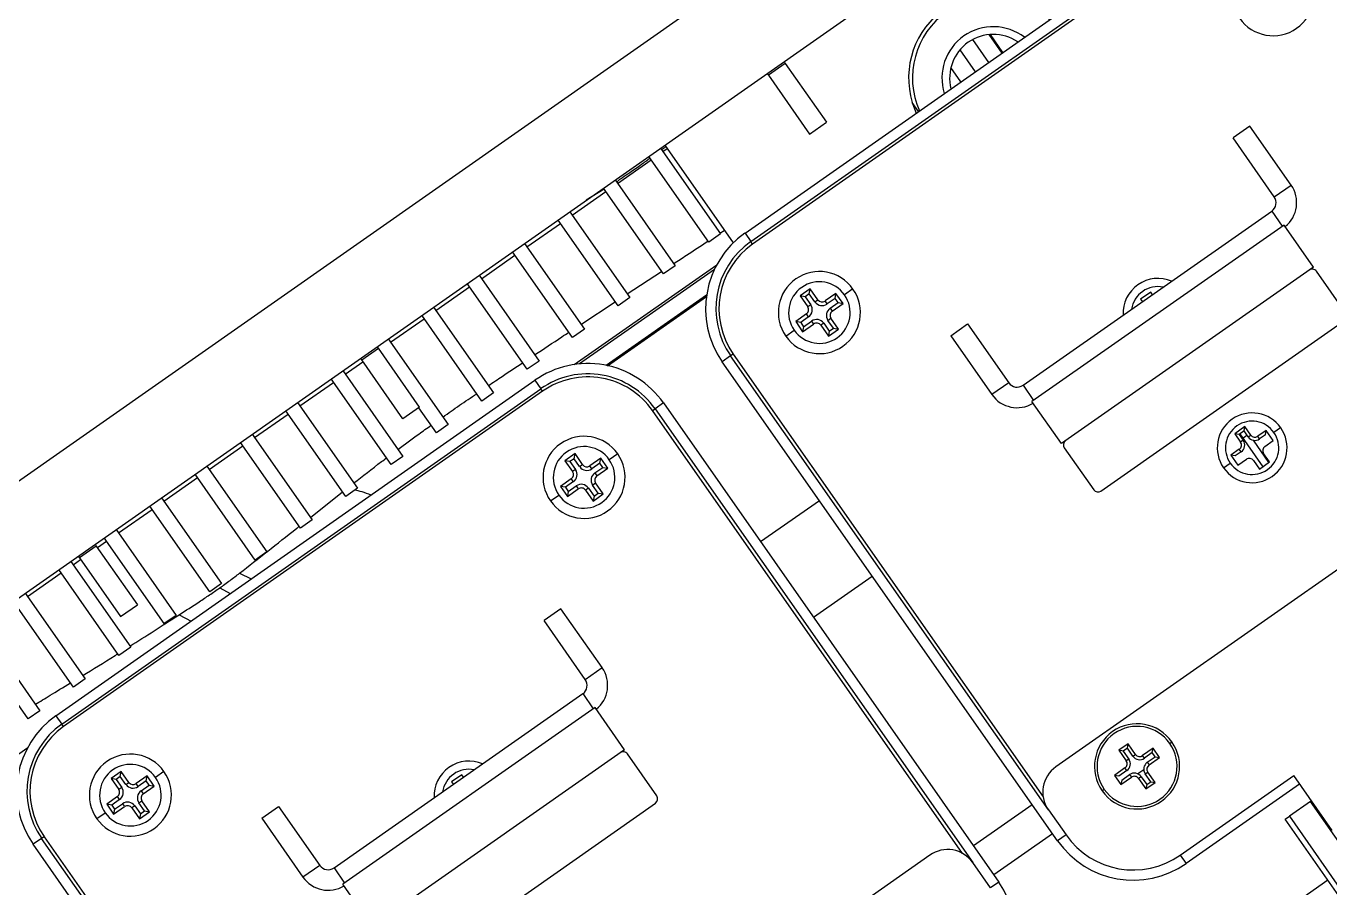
# Model space of a CAD drawing. Header units: millimetres. Extents: x 152904052 to 153933663, y 538271515 to 539240469.
# Drawn here: x 153453003.2 to 153453130.3, y 538570027.6 to 538570111.6 of the extents above; entities that cross this region are included whole.
import ezdxf

# ---------------------------------------------------------------- set-up
doc = ezdxf.new("R2010")
doc.units = ezdxf.units.MM
doc.layers.add('POWR', color=5, linetype='Continuous')

msp = doc.modelspace()

# ---------------------------------------------------------------- linework, layer by layer
at = {"layer": 'POWR', "color": 7}
for p, q in [((153453236.63, 538570231.19), (153452927.2, 538570014.52)), ((153452943.84, 538570014.82), (153453165.01, 538570169.68)), ((153453073.27, 538570091.4), (153453119.96, 538570124.1)), ((153453073.84, 538570090.58), (153453120.53, 538570123.28)), ((153453120.7, 538570123.03), (153453074.01, 538570090.34)), ((153453095.46, 538570110.27), (153453097.02, 538570108.04)), ((153453098.33, 538570108.95), (153453097.07, 538570110.75)), ((153453098.41, 538570109.01), (153453097.19, 538570110.76)), ((153453094.22, 538570109.25), (153453095.71, 538570107.12)), ((153453077.19, 538570107.94), (153453075.55, 538570106.8)), ((153453077.19, 538570107.94), (153453081.2, 538570102.21)), ((153453094.32, 538570106.14), (153453093.34, 538570107.53)), ((153453075.44, 538570106.96), (153453075.55, 538570106.8)), ((153453075.55, 538570106.8), (153453079.56, 538570101.06)), ((153453090.19, 538570103.25), (153453089.57, 538570104.14)), ((153453079.56, 538570101.06), (153453081.2, 538570102.21)), ((153453122.49, 538570101.82), (153453120.85, 538570100.68)), ((153453124.87, 538570094.94), (153453120.85, 538570100.68)), ((153453126.51, 538570096.09), (153453122.49, 538570101.82)), ((153453065.03, 538570099.68), (153453070.88, 538570091.32)), ((153453065.26, 538570099.35), (153453065.67, 538570099.64)), ((153453065.44, 538570099.96), (153453072.11, 538570090.44)), ((153453060.84, 538570096.25), (153453064.11, 538570098.55)), ((153453069.73, 538570090.52), (153453063.88, 538570098.87)), ((153453059.53, 538570095.68), (153453057.8, 538570094.61)), ((153453065.31, 538570087.42), (153453059.46, 538570095.78)), ((153453060.61, 538570096.58), (153453066.46, 538570088.22)), ((153453124.87, 538570094.94), (153453126.51, 538570096.09)), ((153453056.41, 538570093.15), (153453059.69, 538570095.45)), ((153453056.18, 538570093.48), (153453062.03, 538570085.13)), ((153453100.38, 538570076.57), (153453124.62, 538570093.55)), ((153453124.62, 538570093.55), (153453125.65, 538570092.07)), ((153453051.99, 538570090.06), (153453055.27, 538570092.35)), ((153453060.89, 538570084.32), (153453055.04, 538570092.68)), ((153453125.82, 538570092.19), (153453101.24, 538570074.98)), ((153453128.69, 538570088.09), (153453125.82, 538570092.19)), ((153453070.88, 538570091.32), (153453069.73, 538570090.52)), ((153453070.83, 538570091.39), (153453071.25, 538570091.67)), ((153453073.27, 538570091.4), (153453073.84, 538570090.58)), ((153453074.01, 538570090.34), (153453073.84, 538570090.58)), ((153453047.57, 538570086.96), (153453050.84, 538570089.25)), ((153453056.46, 538570081.23), (153453050.61, 538570089.58)), ((153453051.76, 538570090.38), (153453057.61, 538570082.03)), ((153453056.63, 538570078.59), (153453070.51, 538570088.32)), ((153453066.46, 538570088.22), (153453065.31, 538570087.42)), ((153453128.69, 538570088.09), (153453104.11, 538570070.89)), ((153453047.34, 538570087.29), (153453053.19, 538570078.93)), ((153453070.28, 538570087.85), (153453057.15, 538570078.66)), ((153453061.79, 538570085.47), (153453065.14, 538570087.66)), ((153453131.84, 538570083.59), (153453128.97, 538570087.68)), ((153453043.14, 538570083.86), (153453046.42, 538570086.16)), ((153453052.04, 538570078.13), (153453046.19, 538570086.48)), ((153453079.63, 538570085.97), (153453078.65, 538570085.28)), ((153453079.54, 538570085.48), (153453079.14, 538570085.2)), ((153453079.54, 538570085.48), (153453079.63, 538570085.97)), ((153453080.09, 538570084.71), (153453079.54, 538570085.48)), ((153453080.38, 538570084.91), (153453079.63, 538570085.97)), ((153453082.14, 538570085.53), (153453081.07, 538570084.79)), ((153453082.05, 538570085.04), (153453082.14, 538570085.53)), ((153453082.83, 538570084.55), (153453082.14, 538570085.53)), ((153453083.79, 538570085.96), (153453082.97, 538570085.38)), ((153453112.82, 538570085.65), (153453111.84, 538570084.96)), ((153453112.99, 538570085.4), (153453112.82, 538570085.65)), ((153453042.91, 538570084.19), (153453048.76, 538570075.83)), ((153453057.27, 538570082.51), (153453060.62, 538570084.7)), ((153453069.53, 538570085.37), (153453059.74, 538570078.51)), ((153453059.87, 538570078.48), (153453069.51, 538570085.23)), ((153453062.03, 538570085.13), (153453060.89, 538570084.32)), ((153453078.65, 538570085.28), (153453079.39, 538570084.22)), ((153453079.14, 538570085.2), (153453078.65, 538570085.28)), ((153453079.14, 538570085.2), (153453079.68, 538570084.42)), ((153453079.68, 538570084.42), (153453079.39, 538570084.22)), ((153453080.09, 538570084.71), (153453080.38, 538570084.91)), ((153453081.27, 538570084.5), (153453081.07, 538570084.79)), ((153453082.05, 538570085.04), (153453081.27, 538570084.5)), ((153453081.56, 538570084.09), (153453082.34, 538570084.63)), ((153453081.76, 538570083.8), (153453082.83, 538570084.55)), ((153453082.34, 538570084.63), (153453082.05, 538570085.04)), ((153453082.34, 538570084.63), (153453082.83, 538570084.55)), ((153453111.84, 538570084.96), (153453112.01, 538570084.72)), ((153453038.72, 538570080.76), (153453042, 538570083.06)), ((153453047.62, 538570075.03), (153453041.77, 538570083.39)), ((153453079.27, 538570083.52), (153453078.21, 538570082.78)), ((153453079.47, 538570083.24), (153453078.7, 538570082.69)), ((153453079.47, 538570083.24), (153453079.27, 538570083.52)), ((153453081.35, 538570082.9), (153453081.64, 538570083.11)), ((153453081.9, 538570082.13), (153453081.35, 538570082.9)), ((153453081.56, 538570084.09), (153453081.76, 538570083.8)), ((153453082.38, 538570082.04), (153453081.64, 538570083.11)), ((153453107.96, 538570066.26), (153453131.72, 538570082.89)), ((153453057.61, 538570082.03), (153453056.46, 538570081.23)), ((153453077.24, 538570081.37), (153453078.06, 538570081.94)), ((153453078.21, 538570082.78), (153453078.89, 538570081.79)), ((153453078.7, 538570082.69), (153453078.21, 538570082.78)), ((153453078.7, 538570082.69), (153453078.98, 538570082.28)), ((153453078.89, 538570081.79), (153453079.96, 538570082.54)), ((153453078.98, 538570082.28), (153453078.89, 538570081.79)), ((153453078.98, 538570082.28), (153453079.76, 538570082.83)), ((153453079.76, 538570082.83), (153453079.96, 538570082.54)), ((153453080.94, 538570082.62), (153453080.66, 538570082.42)), ((153453080.66, 538570082.42), (153453081.4, 538570081.35)), ((153453080.94, 538570082.62), (153453081.49, 538570081.84)), ((153453081.4, 538570081.35), (153453082.38, 538570082.04)), ((153453081.49, 538570081.84), (153453081.4, 538570081.35)), ((153453081.49, 538570081.84), (153453081.9, 538570082.13)), ((153453081.9, 538570082.13), (153453082.38, 538570082.04)), ((153453093.33, 538570081.4), (153453094.97, 538570082.55)), ((153453094.97, 538570082.55), (153453098.98, 538570076.82)), ((153453037.54, 538570080.18), (153453037.42, 538570080.34)), ((153453038.49, 538570081.09), (153453044.34, 538570072.74)), ((153453093.33, 538570081.4), (153453097.34, 538570075.67)), ((153453035.9, 538570079.04), (153453037.54, 538570080.18)), ((153453039.92, 538570073.3), (153453035.9, 538570079.04)), ((153453041.55, 538570074.45), (153453037.54, 538570080.18)), ((153453071.87, 538570079.44), (153453071.05, 538570078.87)), ((153453072.12, 538570079.61), (153453071.87, 538570079.44)), ((153453102.85, 538570035.21), (153453071.87, 538570079.44)), ((153453072.12, 538570079.61), (153453102.34, 538570036.45)), ((153453034.07, 538570078), (153453039.92, 538570069.64)), ((153453034.3, 538570077.67), (153453036.02, 538570078.87)), ((153453053.19, 538570078.93), (153453052.04, 538570078.13)), ((153453103.75, 538570032.18), (153453071.05, 538570078.87)), ((153453158.47, 538570077.82), (153453103.58, 538570039.39)), ((153453006.09, 538570044.37), (153453052.79, 538570077.06)), ((153453029.87, 538570074.57), (153453033.15, 538570076.86)), ((153453038.77, 538570068.84), (153453032.92, 538570077.19)), ((153453052.79, 538570077.06), (153453053.36, 538570076.24)), ((153453098.98, 538570076.82), (153453097.34, 538570075.67)), ((153453100.38, 538570076.57), (153453101.41, 538570075.1)), ((153453006.67, 538570043.55), (153453053.36, 538570076.24)), ((153453053.53, 538570076), (153453006.84, 538570043.31)), ((153453048.76, 538570075.83), (153453047.62, 538570075.03)), ((153453053.53, 538570076), (153453053.36, 538570076.24)), ((153453034.35, 538570065.74), (153453028.5, 538570074.09)), ((153453029.64, 538570074.9), (153453035.49, 538570066.54)), ((153453041.55, 538570074.45), (153453039.92, 538570073.3)), ((153453043.19, 538570071.93), (153453041.47, 538570074.39)), ((153453064.26, 538570074.11), (153453064.5, 538570074.28)), ((153453094.48, 538570030.95), (153453064.26, 538570074.11)), ((153453065.32, 538570074.85), (153453064.5, 538570074.28)), ((153453064.5, 538570074.28), (153453095.47, 538570030.05)), ((153453065.32, 538570074.85), (153453098.01, 538570028.16)), ((153453104.11, 538570070.89), (153453101.24, 538570074.98)), ((153453025.45, 538570071.47), (153453028.73, 538570073.77)), ((153453044.34, 538570072.74), (153453043.19, 538570071.93)), ((153453025.22, 538570071.8), (153453031.07, 538570063.45)), ((153453122, 538570072.54), (153453121.01, 538570071.85)), ((153453121.01, 538570071.85), (153453121.59, 538570071.04)), ((153453121.44, 538570071.78), (153453121.01, 538570071.85)), ((153453121.92, 538570072.12), (153453121.44, 538570071.78)), ((153453121.44, 538570071.78), (153453121.84, 538570071.21)), ((153453121.52, 538570071.83), (153453123.75, 538570068.64)), ((153453121.8, 538570071.43), (153453122.2, 538570071.71)), ((153453121.92, 538570072.12), (153453122, 538570072.54)), ((153453122.32, 538570071.55), (153453121.92, 538570072.12)), ((153453122.57, 538570071.72), (153453122, 538570072.54)), ((153453122.32, 538570071.55), (153453122.57, 538570071.72)), ((153453124.08, 538570072.17), (153453123.27, 538570071.6)), ((153453123.44, 538570071.35), (153453123.27, 538570071.6)), ((153453124.01, 538570071.75), (153453123.44, 538570071.35)), ((153453124.01, 538570071.75), (153453124.08, 538570072.17)), ((153453124.77, 538570071.19), (153453124.08, 538570072.17)), ((153453125.49, 538570072.43), (153453124.84, 538570071.97)), ((153453021.03, 538570068.38), (153453024.3, 538570070.67)), ((153453029.92, 538570062.64), (153453024.07, 538570071)), ((153453104.4, 538570070.48), (153453107.27, 538570066.38)), ((153453121.46, 538570070.34), (153453120.64, 538570069.77)), ((153453121.64, 538570070.09), (153453121.46, 538570070.34)), ((153453121.84, 538570071.21), (153453121.59, 538570071.04)), ((153453122.8, 538570071.22), (153453124.32, 538570069.05)), ((153453123.95, 538570070.62), (153453124.77, 538570071.19)), ((153453039.92, 538570069.64), (153453038.77, 538570068.84)), ((153453056.7, 538570069.91), (153453055.71, 538570069.22)), ((153453055.71, 538570069.22), (153453056.46, 538570068.16)), ((153453056.2, 538570069.14), (153453055.71, 538570069.22)), ((153453056.61, 538570069.42), (153453056.2, 538570069.14)), ((153453056.2, 538570069.14), (153453056.75, 538570068.36)), ((153453056.61, 538570069.42), (153453056.7, 538570069.91)), ((153453057.15, 538570068.65), (153453056.61, 538570069.42)), ((153453057.44, 538570068.85), (153453056.7, 538570069.91)), ((153453059.2, 538570069.47), (153453058.14, 538570068.72)), ((153453059.12, 538570068.98), (153453058.34, 538570068.44)), ((153453059.12, 538570068.98), (153453059.2, 538570069.47)), ((153453059.4, 538570068.57), (153453059.12, 538570068.98)), ((153453059.89, 538570068.49), (153453059.2, 538570069.47)), ((153453060.86, 538570069.9), (153453060.04, 538570069.32)), ((153453119.92, 538570068.53), (153453120.58, 538570068.99)), ((153453120.64, 538570069.77), (153453121.33, 538570068.78)), ((153453121.07, 538570069.69), (153453120.64, 538570069.77)), ((153453121.64, 538570070.09), (153453121.07, 538570069.69)), ((153453121.33, 538570068.78), (153453122.15, 538570069.36)), ((153453122.85, 538570069.23), (153453123.42, 538570068.41)), ((153453123.42, 538570068.41), (153453124.4, 538570069.1)), ((153453124.4, 538570069.1), (153453123.83, 538570069.92)), ((153453025.5, 538570059.54), (153453019.65, 538570067.9)), ((153453020.8, 538570068.7), (153453026.65, 538570060.35)), ((153453056.75, 538570068.36), (153453056.46, 538570068.16)), ((153453057.15, 538570068.65), (153453057.44, 538570068.85)), ((153453058.34, 538570068.44), (153453058.14, 538570068.72)), ((153453058.62, 538570068.03), (153453059.4, 538570068.57)), ((153453058.62, 538570068.03), (153453058.83, 538570067.74)), ((153453058.83, 538570067.74), (153453059.89, 538570068.49)), ((153453059.4, 538570068.57), (153453059.89, 538570068.49)), ((153453016.6, 538570065.28), (153453019.88, 538570067.57)), ((153453035.49, 538570066.54), (153453034.35, 538570065.74)), ((153453056.33, 538570067.46), (153453055.27, 538570066.72)), ((153453055.27, 538570066.72), (153453055.96, 538570065.73)), ((153453055.76, 538570066.63), (153453055.27, 538570066.72)), ((153453056.54, 538570067.18), (153453055.76, 538570066.63)), ((153453055.76, 538570066.63), (153453056.04, 538570066.22)), ((153453055.96, 538570065.73), (153453057.02, 538570066.48)), ((153453056.04, 538570066.22), (153453056.82, 538570066.77)), ((153453056.54, 538570067.18), (153453056.33, 538570067.46)), ((153453056.82, 538570066.77), (153453057.02, 538570066.48)), ((153453058.01, 538570066.56), (153453057.72, 538570066.36)), ((153453057.72, 538570066.36), (153453058.47, 538570065.29)), ((153453058.01, 538570066.56), (153453058.55, 538570065.78)), ((153453058.41, 538570066.84), (153453058.7, 538570067.05)), ((153453058.96, 538570066.07), (153453058.41, 538570066.84)), ((153453059.45, 538570065.98), (153453058.7, 538570067.05)), ((153453016.37, 538570065.61), (153453022.22, 538570057.25)), ((153453030.9, 538570063.69), (153453034.04, 538570066.18)), ((153453054.3, 538570065.31), (153453055.12, 538570065.88)), ((153453056.04, 538570066.22), (153453055.96, 538570065.73)), ((153453058.47, 538570065.29), (153453059.45, 538570065.98)), ((153453058.55, 538570065.78), (153453058.47, 538570065.29)), ((153453058.55, 538570065.78), (153453058.96, 538570066.07)), ((153453058.96, 538570066.07), (153453059.45, 538570065.98)), ((153453074.78, 538570061.34), (153453080.52, 538570065.35)), ((153453012.18, 538570062.18), (153453015.46, 538570064.48)), ((153453021.08, 538570056.45), (153453015.23, 538570064.8)), ((153453011.95, 538570062.51), (153453017.8, 538570054.15)), ((153453031.07, 538570063.45), (153453029.92, 538570062.64)), ((153453010.13, 538570060.75), (153453011.03, 538570061.38)), ((153453016.65, 538570053.35), (153453010.8, 538570061.71)), ((153453010.02, 538570060.91), (153453008.38, 538570059.76)), ((153453010.02, 538570060.91), (153453014.03, 538570055.18)), ((153453026.65, 538570060.35), (153453025.5, 538570059.54)), ((153453007.53, 538570059.41), (153453013.38, 538570051.06)), ((153453007.76, 538570059.08), (153453008.49, 538570059.6)), ((153453008.27, 538570059.93), (153453008.38, 538570059.76)), ((153453008.38, 538570059.76), (153453012.39, 538570054.03)), ((153453003.33, 538570055.99), (153453006.61, 538570058.28)), ((153453012.23, 538570050.25), (153453006.38, 538570058.61)), ((153453024, 538570058.26), (153453025.13, 538570057.7)), ((153453079.95, 538570053.97), (153453085.68, 538570057.98)), ((153453003.1, 538570056.31), (153453008.95, 538570047.96)), ((153453022.22, 538570057.25), (153453021.08, 538570056.45)), ((153453022.06, 538570056.83), (153453023.08, 538570056.27)), ((153453007.81, 538570047.16), (153453001.96, 538570055.51)), ((153453012.39, 538570054.03), (153453014.03, 538570055.18)), ((153453017.8, 538570054.15), (153453016.65, 538570053.35)), ((153453018.09, 538570054.2), (153453019.27, 538570053.59)), ((153453055.32, 538570054.79), (153453053.68, 538570053.64)), ((153453057.7, 538570047.91), (153453053.68, 538570053.64)), ((153453059.34, 538570049.06), (153453055.32, 538570054.79)), ((153453003.38, 538570044.06), (153452997.53, 538570052.41)), ((153452998.68, 538570053.22), (153453004.53, 538570044.86)), ((153453013.38, 538570051.06), (153453012.23, 538570050.25)), ((153453057.7, 538570047.91), (153453059.34, 538570049.06)), ((153453008.95, 538570047.96), (153453007.81, 538570047.16)), ((153453033.21, 538570029.54), (153453057.45, 538570046.52)), ((153453057.45, 538570046.52), (153453058.48, 538570045.04)), ((153453004.53, 538570044.86), (153453003.38, 538570044.06)), ((153453058.65, 538570045.16), (153453034.07, 538570027.95)), ((153453061.52, 538570041.06), (153453058.65, 538570045.16)), ((153453006.09, 538570044.37), (153453006.67, 538570043.55)), ((153453006.84, 538570043.31), (153453006.67, 538570043.55)), ((153452989.46, 538570031.56), (153453003.34, 538570041.28)), ((153453061.52, 538570041.06), (153453036.94, 538570023.85)), ((153453110.62, 538570041.63), (153453109.72, 538570041)), ((153453109.72, 538570041), (153453110.44, 538570039.97)), ((153453110.15, 538570040.92), (153453109.72, 538570041)), ((153453110.55, 538570041.2), (153453110.15, 538570040.92)), ((153453110.15, 538570040.92), (153453110.69, 538570040.15)), ((153453110.55, 538570041.2), (153453110.62, 538570041.63)), ((153453111.09, 538570040.43), (153453110.55, 538570041.2)), ((153453111.34, 538570040.6), (153453110.62, 538570041.63)), ((153453113.06, 538570041.2), (153453112.03, 538570040.48)), ((153453112.98, 538570040.77), (153453113.06, 538570041.2)), ((153453113.69, 538570040.3), (153453113.06, 538570041.2)), ((153453114.68, 538570041.67), (153453114.89, 538570041.81)), ((153453064.67, 538570036.55), (153453061.8, 538570040.65)), ((153453110.69, 538570040.15), (153453110.44, 538570039.97)), ((153453111.09, 538570040.43), (153453111.34, 538570040.6)), ((153453112.21, 538570040.23), (153453112.03, 538570040.48)), ((153453112.98, 538570040.77), (153453112.21, 538570040.23)), ((153453112.49, 538570039.83), (153453113.26, 538570040.37)), ((153453112.49, 538570039.83), (153453112.67, 538570039.58)), ((153453112.67, 538570039.58), (153453113.69, 538570040.3)), ((153453113.26, 538570040.37), (153453112.98, 538570040.77)), ((153453113.26, 538570040.37), (153453113.69, 538570040.3)), ((153453012.46, 538570038.94), (153453011.48, 538570038.25)), ((153453012.37, 538570038.45), (153453011.97, 538570038.16)), ((153453012.37, 538570038.45), (153453012.46, 538570038.94)), ((153453012.92, 538570037.67), (153453012.37, 538570038.45)), ((153453013.21, 538570037.87), (153453012.46, 538570038.94)), ((153453014.97, 538570038.5), (153453013.9, 538570037.75)), ((153453014.88, 538570038.01), (153453014.97, 538570038.5)), ((153453015.66, 538570037.51), (153453014.97, 538570038.5)), ((153453016.62, 538570038.92), (153453015.8, 538570038.35)), ((153453045.65, 538570038.62), (153453044.66, 538570037.93)), ((153453045.82, 538570038.37), (153453045.65, 538570038.62)), ((153453110.31, 538570039.28), (153453109.29, 538570038.56)), ((153453109.29, 538570038.56), (153453109.92, 538570037.66)), ((153453109.72, 538570038.48), (153453109.29, 538570038.56)), ((153453110.49, 538570039.03), (153453109.72, 538570038.48)), ((153453109.92, 538570037.66), (153453110.94, 538570038.38)), ((153453110, 538570038.09), (153453110.77, 538570038.63)), ((153453110.49, 538570039.03), (153453110.31, 538570039.28)), ((153453110.77, 538570038.63), (153453110.94, 538570038.38)), ((153453112.15, 538570039.1), (153453111.58, 538570038.7)), ((153453111.89, 538570038.43), (153453111.64, 538570038.25)), ((153453111.89, 538570038.43), (153453112.43, 538570037.66)), ((153453112.29, 538570038.71), (153453112.54, 538570038.88)), ((153453112.83, 538570037.94), (153453112.29, 538570038.71)), ((153453113.26, 538570037.86), (153453112.54, 538570038.88)), ((153453115.71, 538570030.79), (153453126.77, 538570038.53)), ((153453130.5, 538570033.2), (153453126.77, 538570038.53)), ((153453011.48, 538570038.25), (153453012.22, 538570037.19)), ((153453011.97, 538570038.16), (153453011.48, 538570038.25)), ((153453011.97, 538570038.16), (153453012.51, 538570037.39)), ((153453012.51, 538570037.39), (153453012.22, 538570037.19)), ((153453012.92, 538570037.67), (153453013.21, 538570037.87)), ((153453014.1, 538570037.46), (153453013.9, 538570037.75)), ((153453014.88, 538570038.01), (153453014.1, 538570037.46)), ((153453014.39, 538570037.06), (153453015.17, 538570037.6)), ((153453014.59, 538570036.77), (153453015.66, 538570037.51)), ((153453015.17, 538570037.6), (153453014.88, 538570038.01)), ((153453015.17, 538570037.6), (153453015.66, 538570037.51)), ((153453044.66, 538570037.93), (153453044.84, 538570037.68)), ((153453108.29, 538570037.19), (153453108.09, 538570037.05)), ((153453110, 538570038.09), (153453109.92, 538570037.66)), ((153453111.64, 538570038.25), (153453112.36, 538570037.23)), ((153453112.36, 538570037.23), (153453113.26, 538570037.86)), ((153453112.43, 538570037.66), (153453112.36, 538570037.23)), ((153453112.43, 538570037.66), (153453112.83, 538570037.94)), ((153453112.83, 538570037.94), (153453113.26, 538570037.86)), ((153453127.34, 538570037.71), (153453116.28, 538570029.97)), ((153453012.1, 538570036.49), (153453011.04, 538570035.74)), ((153453012.3, 538570036.2), (153453011.53, 538570035.66)), ((153453012.3, 538570036.2), (153453012.1, 538570036.49)), ((153453014.18, 538570035.87), (153453014.47, 538570036.07)), ((153453014.72, 538570035.09), (153453014.18, 538570035.87)), ((153453014.39, 538570037.06), (153453014.59, 538570036.77)), ((153453015.21, 538570035.01), (153453014.47, 538570036.07)), ((153453040.79, 538570019.22), (153453064.55, 538570035.86)), ((153453128.39, 538570036), (153453126.34, 538570034.57)), ((153453128.39, 538570036), (153453128.49, 538570036.07)), ((153453131.83, 538570031.09), (153453128.39, 538570036)), ((153453010.07, 538570034.34), (153453010.89, 538570034.91)), ((153453011.04, 538570035.74), (153453011.72, 538570034.76)), ((153453011.53, 538570035.66), (153453011.04, 538570035.74)), ((153453011.53, 538570035.66), (153453011.81, 538570035.25)), ((153453011.72, 538570034.76), (153453012.79, 538570035.51)), ((153453011.81, 538570035.25), (153453011.72, 538570034.76)), ((153453011.81, 538570035.25), (153453012.59, 538570035.79)), ((153453012.59, 538570035.79), (153453012.79, 538570035.51)), ((153453013.77, 538570035.59), (153453013.49, 538570035.38)), ((153453013.49, 538570035.38), (153453014.23, 538570034.32)), ((153453013.77, 538570035.59), (153453014.32, 538570034.81)), ((153453014.23, 538570034.32), (153453015.21, 538570035.01)), ((153453014.32, 538570034.81), (153453014.23, 538570034.32)), ((153453014.32, 538570034.81), (153453014.72, 538570035.09)), ((153453014.72, 538570035.09), (153453015.21, 538570035.01)), ((153453026.16, 538570034.37), (153453027.8, 538570035.52)), ((153453027.8, 538570035.52), (153453031.81, 538570029.78)), ((153453101.28, 538570035.7), (153453095.55, 538570031.68)), ((153453102.85, 538570035.21), (153453104.57, 538570032.75)), ((153453125.93, 538570034.28), (153453126.34, 538570034.57)), ((153453126.34, 538570034.57), (153453132.25, 538570026.13)), ((153453026.16, 538570034.37), (153453030.17, 538570028.64)), ((153453131.84, 538570025.85), (153453125.93, 538570034.28)), ((153453004.7, 538570032.41), (153453003.88, 538570031.84)), ((153453004.95, 538570032.58), (153453004.7, 538570032.41)), ((153453035.68, 538569988.17), (153453004.7, 538570032.41)), ((153453004.95, 538570032.58), (153453035.17, 538569989.42)), ((153453103.26, 538570032.87), (153453097.53, 538570028.86)), ((153453104.57, 538570032.75), (153453103.75, 538570032.18)), ((153453036.58, 538569985.14), (153453003.88, 538570031.84)), ((153453091.3, 538570030.78), (153453036.41, 538569992.35)), ((153453115.71, 538570030.79), (153453116.28, 538570029.97)), ((153453031.81, 538570029.78), (153453030.17, 538570028.64)), ((153453033.21, 538570029.54), (153453034.24, 538570028.06)), ((153453097.2, 538570027.59), (153453095.47, 538570030.05)), ((153453130.09, 538570028.34), (153453092.61, 538570002.1)), ((153453036.94, 538570023.85), (153453034.07, 538570027.95)), ((153453098.01, 538570028.16), (153453097.2, 538570027.59))]:
    msp.add_line(p, q, dxfattribs=at)
at = {"layer": 'POWR', "color": 7, "flags": 128}
for points in [[(153453077.09, 538570108.12), (153453077.09, 538570108.12), (153453077.19, 538570107.94)], [(153453089.57, 538570104.14), (153453089.79, 538570103.52), (153453089.97, 538570103.1)], [(153453035.9, 538570079.04), (153453035.77, 538570079.18), (153453035.77, 538570079.19)], [(153453009.92, 538570061.09), (153453009.92, 538570061.08), (153453010.02, 538570060.91)]]:
    msp.add_lwpolyline(points, dxfattribs=at)
at = {"layer": 'POWR', "color": 7}
for centre, radius, start, end in [((153453124.75, 538570114.64), 4, 215, 35), ((153453097.47, 538570106.52), 8.25, 53.1949, 196.8051), ((153453097.47, 538570106.52), 7.88, 45.9806, 204.0194), ((153453097.47, 538570106.52), 5, 52.4576, 197.5424), ((153453097.47, 538570106.52), 4.25, 55.6673, 194.3327), ((153453124.05, 538570094.37), 3, 308.8226, 35), ((153453124.05, 538570094.37), 1, 305, 35), ((153453078.43, 538570084.03), 9, 125, 215), ((153453078.43, 538570084.03), 8, 125, 215), ((153453078.43, 538570084.03), 7.7, 125, 215), ((153453080.52, 538570083.66), 4, 35, 215), ((153453080.52, 538570083.66), 3, 35, 215), ((153453113.53, 538570083.59), 3.4, 66.9657, 183.0343), ((153453128.56, 538570087.4), 0.5, 35, 125), ((153453080.52, 538570083.66), 4, 215, 35), ((153453080.52, 538570083.66), 3, 215, 35), ((153453113.53, 538570083.59), 2.6, 78.8131, 171.1869), ((153453078.98, 538570083.93), 0.5, 305, 35), ((153453078.98, 538570083.93), 0.851, 305, 35), ((153453080.79, 538570085.19), 0.851, 215, 305), ((153453080.79, 538570085.19), 0.5, 215, 305), ((153453080.25, 538570082.13), 0.851, 35, 125), ((153453082.05, 538570083.39), 0.851, 125, 215), ((153453082.05, 538570083.39), 0.5, 125, 215), ((153453080.25, 538570082.13), 0.5, 35, 125), ((153453057.95, 538570069.69), 9, 35, 125), ((153453057.95, 538570069.69), 8, 35, 125), ((153453057.95, 538570069.69), 7.7, 35, 125), ((153453099.8, 538570077.39), 1, 215, 305), ((153453099.8, 538570077.39), 3, 215, 301.1774), ((153453122.71, 538570070.48), 3.4, 35, 215), ((153453122.71, 538570070.48), 2.6, 35, 215), ((153453057.58, 538570067.6), 4, 35, 215), ((153453122.71, 538570070.48), 3.4, 215, 35), ((153453122.71, 538570070.48), 2.6, 215, 35), ((153453122.98, 538570072.01), 0.807, 215, 305), ((153453122.98, 538570072.01), 0.5, 215, 305), ((153453057.58, 538570067.6), 3, 35, 215), ((153453104.81, 538570070.76), 0.5, 125, 215), ((153453121.18, 538570070.75), 0.5, 305, 35), ((153453121.18, 538570070.75), 0.807, 305, 35), ((153453124.24, 538570070.21), 0.5, 125, 215), ((153453057.58, 538570067.6), 4, 215, 35), ((153453057.58, 538570067.6), 3, 215, 35), ((153453122.44, 538570068.95), 0.5, 35, 125), ((153453056.05, 538570067.87), 0.5, 305, 35), ((153453056.05, 538570067.87), 0.851, 305, 35), ((153453057.85, 538570069.13), 0.851, 215, 305), ((153453057.85, 538570069.13), 0.5, 215, 305), ((153453059.11, 538570067.33), 0.851, 125, 215), ((153453059.11, 538570067.33), 0.5, 125, 215), ((153453057.31, 538570066.07), 0.851, 35, 125), ((153453057.31, 538570066.07), 0.5, 35, 125), ((153453107.68, 538570066.67), 0.5, 215, 305), ((153453056.88, 538570047.33), 3, 308.8226, 35), ((153453056.88, 538570047.33), 1, 305, 35), ((153453011.26, 538570037), 9, 125, 215), ((153453011.26, 538570037), 8, 125, 215), ((153453111.49, 538570039.43), 4.15, 35, 215), ((153453011.26, 538570037), 7.7, 125, 215), ((153453111.49, 538570039.43), 3.9, 35, 215), ((153453111.49, 538570039.43), 4.15, 215, 35), ((153453111.49, 538570039.43), 3.9, 215, 35), ((153453013.35, 538570036.63), 4, 35, 215), ((153453013.35, 538570036.63), 3, 35, 215), ((153453046.36, 538570036.55), 3.4, 66.9657, 183.0343), ((153453061.39, 538570040.36), 0.5, 35, 125), ((153453110.03, 538570039.69), 0.5, 305, 35), ((153453110.03, 538570039.69), 0.807, 305, 35), ((153453111.75, 538570040.89), 0.807, 215, 305), ((153453111.75, 538570040.89), 0.5, 215, 305), ((153453112.95, 538570039.17), 0.807, 125, 215), ((153453013.35, 538570036.63), 4, 215, 35), ((153453013.35, 538570036.63), 3, 215, 35), ((153453046.36, 538570036.55), 2.6, 78.8131, 171.1869), ((153453105.3, 538570036.93), 3, 125, 215), ((153453111.23, 538570037.97), 0.807, 35, 125), ((153453111.23, 538570037.97), 0.5, 35, 125), ((153453112.95, 538570039.17), 0.5, 125, 215), ((153453011.81, 538570036.9), 0.5, 305, 35), ((153453011.81, 538570036.9), 0.851, 305, 35), ((153453013.62, 538570038.16), 0.851, 215, 305), ((153453013.62, 538570038.16), 0.5, 215, 305), ((153453013.08, 538570035.1), 0.851, 35, 125), ((153453014.88, 538570036.36), 0.851, 125, 215), ((153453014.88, 538570036.36), 0.5, 125, 215), ((153453064.26, 538570036.27), 0.5, 305, 35), ((153453013.08, 538570035.1), 0.5, 35, 125), ((153453111.12, 538570037.34), 9, 215, 305), ((153453111.12, 538570037.34), 8, 215, 305), ((153453093.02, 538570028.33), 3, 35, 125), ((153453032.63, 538570030.36), 1, 215, 305), ((153453032.63, 538570030.36), 3, 215, 301.1774), ((153453090.64, 538570023), 9, 305, 35)]:
    msp.add_arc(centre, radius, start, end, dxfattribs=at)
for points, knots in [([(153453065.54, 538570099.82), (153453065.46, 538570099.75), (153453065.32, 538570099.65), (153453065.19, 538570099.55), (153453065.14, 538570099.52)], [0, 0, 0, 0, 0.651507, 1, 1, 1, 1]), ([(153453064.01, 538570098.69), (153453063.73, 538570098.48), (153453063.08, 538570098.01), (153453062.17, 538570097.38), (153453061.49, 538570096.91), (153453061.16, 538570096.69), (153453061.06, 538570096.62), (153453061.02, 538570096.59), (153453061.01, 538570096.59)], [0, 0, 0, 0, 0.286105, 0.661036, 0.899005, 0.966626, 0.987595, 1, 1, 1, 1]), ([(153453061.01, 538570096.59), (153453060.93, 538570096.52), (153453060.85, 538570096.45), (153453060.75, 538570096.4), (153453060.74, 538570096.39), (153453060.74, 538570096.39)], [0, 0, 0, 0, 0.905989, 0.983144, 1, 1, 1, 1]), ([(153453066.32, 538570088.43), (153453066.73, 538570088.7), (153453067.84, 538570089.43), (153453068.96, 538570090.16), (153453069.66, 538570090.62)], [0, 0, 0, 0, 0.373568, 1, 1, 1, 1]), ([(153453052.76, 538570079.54), (153453053.64, 538570080.12), (153453054.74, 538570080.85), (153453055.87, 538570081.6), (153453056.1, 538570081.74)], [0, 0, 0, 0, 0.79895, 1, 1, 1, 1]), ([(153453048.27, 538570076.54), (153453048.71, 538570076.84), (153453049.79, 538570077.58), (153453050.92, 538570078.32), (153453051.59, 538570078.77)], [0, 0, 0, 0, 0.408579, 1, 1, 1, 1]), ([(153453043.82, 538570073.48), (153453044.35, 538570073.86), (153453045.41, 538570074.61), (153453046.55, 538570075.38), (153453047.11, 538570075.75)], [0, 0, 0, 0, 0.503739, 1, 1, 1, 1]), ([(153453039.44, 538570070.32), (153453040.1, 538570070.82), (153453041.14, 538570071.6), (153453042.27, 538570072.39), (153453042.68, 538570072.67)], [0, 0, 0, 0, 0.641128, 1, 1, 1, 1]), ([(153453035.14, 538570067.05), (153453036.01, 538570067.74), (153453037.03, 538570068.54), (153453038.16, 538570069.37), (153453038.32, 538570069.49)], [0, 0, 0, 0, 0.858615, 1, 1, 1, 1]), ([(153453036.81, 538570065.87), (153453036.52, 538570065.99), (153453036, 538570066.19), (153453035.45, 538570066.3), (153453035.21, 538570066.34)], [0, 0, 0, 0, 0.555876, 1, 1, 1, 1]), ([(153453024, 538570058.26), (153453024.91, 538570058.97), (153453026.73, 538570060.39), (153453028.65, 538570061.91), (153453029.73, 538570062.76), (153453029.8, 538570062.82)], [0, 0, 0, 0, 0.482279, 0.964558, 1, 1, 1, 1]), ([(153453022.06, 538570056.83), (153453022.23, 538570056.95), (153453022.57, 538570057.19), (153453023.22, 538570057.67), (153453023.69, 538570058.03), (153453023.99, 538570058.26)], [0, 0, 0, 0, 0.258152, 0.516303, 1, 1, 1, 1]), ([(153453018.09, 538570054.2), (153453018.75, 538570054.62), (153453019.73, 538570055.26), (153453021.07, 538570056.14), (153453021.73, 538570056.6), (153453022.06, 538570056.83)], [0, 0, 0, 0, 0.499842, 0.749905, 1, 1, 1, 1]), ([(153453013.31, 538570051.15), (153453014.08, 538570051.64), (153453015.59, 538570052.59), (153453017.27, 538570053.67), (153453018.09, 538570054.2)], [0, 0, 0, 0, 0.50982, 1, 1, 1, 1]), ([(153453008.71, 538570048.3), (153453009.71, 538570048.91), (153453010.78, 538570049.56), (153453012.04, 538570050.35), (153453012.12, 538570050.41)], [0, 0, 0, 0, 0.9325679, 1, 1, 1, 1]), ([(153453004.09, 538570045.49), (153453004.55, 538570045.76), (153453005.53, 538570046.37), (153453006.82, 538570047.15), (153453007.52, 538570047.57)], [0, 0, 0, 0, 0.460782, 1, 1, 1, 1])]:
    msp.add_open_spline(points, degree=3, knots=knots, dxfattribs=at)

doc.saveas('drawing.dxf')
